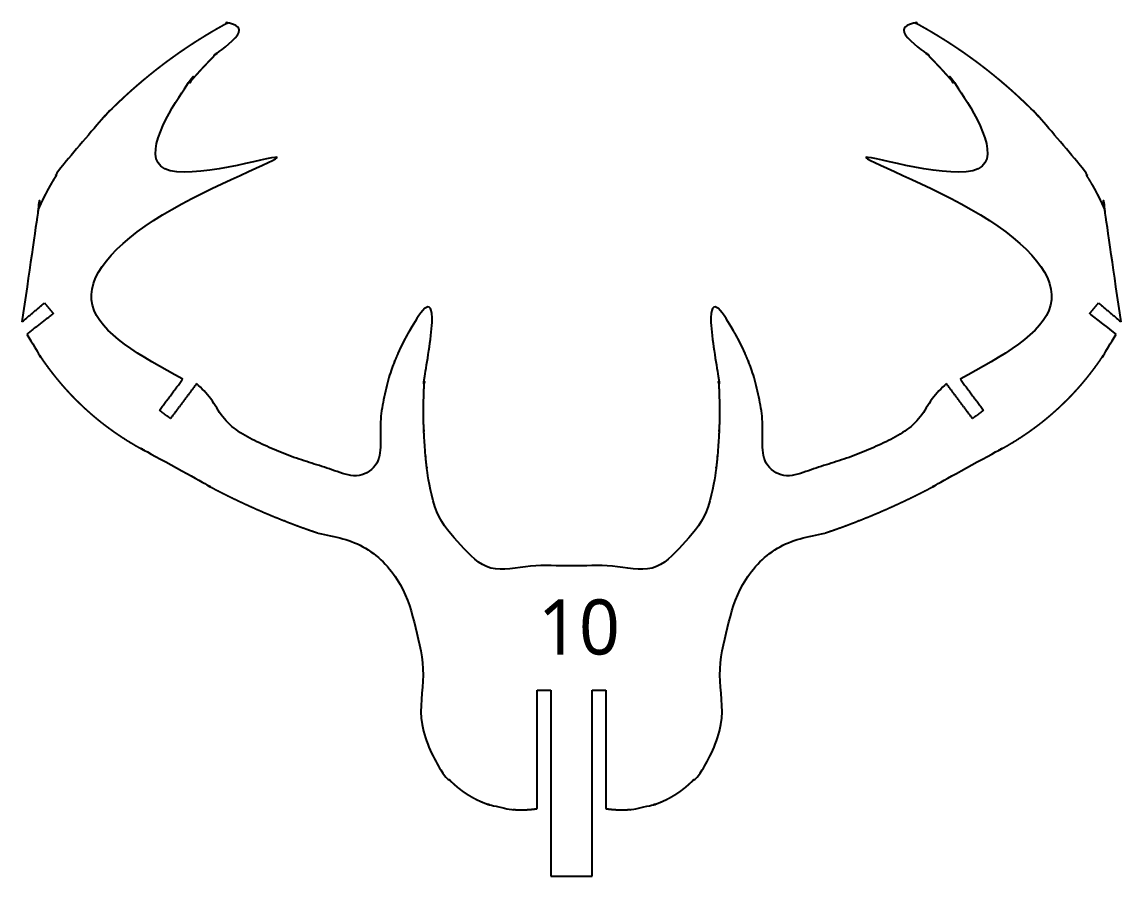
# Model space of a CAD drawing. Header units: millimetres. Extents: x 232 to 4286, y 183 to 663.
# Drawn here: x 3462.9 to 3862.2, y 290 to 600.2 of the extents above; entities that cross this region are included whole.
import ezdxf

# ---------------------------------------------------------------- set-up
doc = ezdxf.new("R2010")
doc.units = ezdxf.units.MM
doc.header["$MEASUREMENT"] = 0
doc.layers.add('Default', color=7, linetype='Continuous', true_color=0x000000)

msp = doc.modelspace()

# ---------------------------------------------------------------- linework, layer by layer
at = {"layer": 'Default'}
for points, weights, degree, knots in [([(3521.273378851281, 470.4496528044213), (3516.926186916411, 470.9069752933368), (3512.316551515662, 470.2646872788312), (3508.229664596107, 471.801138145301), (3504.142777676549, 473.3375890117689), (3500.578639238185, 477.0527787592121), (3497.554245958447, 480.8251669537088), (3494.529852678705, 484.5975551482055), (3492.045204557588, 488.4271417897519), (3490.161990257922, 492.6876285901483), (3488.278775958257, 496.9481153905447), (3486.99699548004, 501.639502349791), (3487.385168856486, 506.2922921061229), (3487.773342232933, 510.945081862453), (3489.831469464039, 515.5592744158687), (3493.047749226505, 518.8685584854768), (3496.264028988973, 522.1778425550831), (3500.638461282797, 524.1822181408836), (3504.940393027402, 526.1013542664853), (3509.242324772003, 528.0204903920869), (3513.471755967385, 529.8543870574915), (3517.724681144464, 531.9056040929747), (3521.977606321543, 533.9568211284579), (3526.254025480321, 536.2253585340179), (3530.154376358591, 538.4044642815945), (3534.05472723686, 540.583570029173), (3537.579009834622, 542.673244118768), (3542.591891623993, 544.9162391712264), (3547.604773413368, 547.1592342236847), (3554.106254394352, 549.5555502390082), (3555.304583931818, 550.8728759424114), (3556.502913469285, 552.1902016458146), (3552.398091563231, 552.4285370372975), (3547.941254422081, 552.3390591220134), (3543.484417280932, 552.2495812067275), (3538.675564904686, 551.8322899846746), (3533.963954652105, 551.0983895475067), (3529.252344399523, 550.3644891103388), (3524.637976270607, 549.3139794580541), (3520.213422263463, 548.3001722008678), (3518.001145259892, 547.7932685722728), (3515.836321786763, 547.295540542452), (3513.47363753938, 546.3396345082976), (3511.110953292002, 545.3837284741414), (3508.55040827037, 543.9696444356498), (3506.759774834918, 544.5090783787684), (3504.969141399464, 545.0485123218889), (3503.94841955019, 547.5414642466178), (3504.263032868384, 549.7583479588859), (3504.577646186575, 551.975231671154), (3506.227594672237, 553.9160471709595), (3507.696898929058, 555.8719453366914), (3510.635507442701, 559.7837416681589), (3512.851539040996, 563.7558686633395), (3515.451562602229, 567.570468694955), (3518.051586163463, 571.3850687265706), (3521.035601687639, 575.0421417946247), (3524.12961053236, 578.6012236288036), (3527.197085345609, 582.1358929415424), (3530.380511173124, 585.5665035112612), (3533.676360195457, 588.8892535924945), (3536.925098848567, 592.1571111217029), (3540.218573989525, 595.231735579818), (3544.026192946465, 598.3687838478702), (3547.833811903409, 601.5058321159224), (3552.155574676333, 604.7053041939118), (3555.112378861866, 606.9754100814837), (3556.590780954632, 608.1104630252696), (3557.727943400547, 609.0131744214498), (3556.809292314691, 608.7985596649098), (3555.890641228834, 608.5839449083699), (3552.916176611205, 607.2520039991116), (3550.338731327178, 606.0785113096383), (3545.183840759124, 603.7315259306954), (3541.617027525488, 602.0183334309052), (3537.725744159017, 599.9182031356042), (3533.610067237433, 597.6877792619171), (3529.580086016229, 595.3060071200089), (3525.641363579991, 592.7761745663677), (3523.672664007496, 591.511353917857), (3521.728808496708, 590.20867397527), (3519.810525007446, 588.8686225827944), (3517.892014650811, 587.5291279710025), (3515.998697312416, 586.154254427835), (3514.13122532458, 584.7444756586021), (3510.395534233625, 581.9246581088006), (3506.769308328191, 578.9653939056735), (3503.25774988458, 575.8709284852278), (3499.748028793859, 572.7744034142311), (3496.354088014819, 569.551396179009), (3493.08048285867, 566.2062326655807), (3489.805330110474, 562.8627282060054), (3486.647780050134, 559.4038053669258), (3483.656467371544, 555.8034633449872), (3480.66515469295, 552.2031213230487), (3477.840079396103, 548.461360118253), (3475.343949949012, 544.5070764511868), (3474.097488128391, 542.5267756776847), (3472.927128187438, 540.5005684246195), (3471.834558550112, 538.4313778071603), (3470.736042586087, 536.3652528413667), (3469.718533570506, 534.2580544404872), (3468.783564407971, 532.1129571553731), (3466.922910086945, 527.8252771219752), (3465.441621393395, 523.3874221165472), (3464.118605745498, 518.8857593936002), (3462.795590097601, 514.3840966706532), (3461.630847495362, 509.8186262301854), (3461.375946721848, 505.1725017197362), (3461.121045948337, 500.5263772092852), (3461.775987003552, 495.7995986288564), (3462.872614829748, 491.2692395382304)], [1, 1, 1, 1, 1, 1, 1, 1, 1, 1, 1, 1, 1, 1, 1, 1, 1, 1, 1, 1, 1, 1, 1, 1, 1, 1, 1, 1, 1, 1, 1, 1, 1, 1, 1, 1, 1, 1, 1, 1, 1, 1, 1, 1, 1, 1, 1, 1, 1, 1, 1, 1, 1, 1, 1, 1, 1, 1, 0.9996306055551497, 0.9996306055551492, 1, 1, 1, 1, 1, 1, 1, 1, 1, 1, 1, 1, 1, 1, 1, 1, 0.999539858519294, 0.9995398585192936, 1, 0.9998751690806879, 0.9998751690806873, 1, 0.9998851517913185, 0.9998851517913178, 1, 0.9995217914852992, 0.9995217914852992, 1, 0.9995526035458173, 0.9995526035458169, 1, 1, 1, 1, 1, 1, 1, 0.9995191154686931, 0.9995191154686928, 1, 0.9994978243993293, 0.9994978243993297, 1, 1, 1, 1, 1, 1, 1, 1, 1, 1], 3, [1088.326154643463, 1088.326154643463, 1088.326154643463, 1088.326154643463, 1088.357404643463, 1088.357404643463, 1088.357404643463, 1088.388654643463, 1088.388654643463, 1088.388654643463, 1088.419904643463, 1088.419904643463, 1088.419904643463, 1088.451154643463, 1088.451154643463, 1088.451154643463, 1088.482404643463, 1088.482404643463, 1088.482404643463, 1088.513654643463, 1088.513654643463, 1088.513654643463, 1088.544904643463, 1088.544904643463, 1088.544904643463, 1088.576154643463, 1088.576154643463, 1088.576154643463, 1088.607404643463, 1088.607404643463, 1088.607404643463, 1088.638654643463, 1088.638654643463, 1088.638654643463, 1088.669904643463, 1088.669904643463, 1088.669904643463, 1088.701154643463, 1088.701154643463, 1088.701154643463, 1088.732404643463, 1088.732404643463, 1088.732404643463, 1088.748029643463, 1088.748029643463, 1088.748029643463, 1088.763654643463, 1088.763654643463, 1088.763654643463, 1088.779279643463, 1088.779279643463, 1088.779279643463, 1088.794904643463, 1088.794904643463, 1088.794904643463, 1088.826154643463, 1088.826154643463, 1088.826154643463, 1088.857404643463, 1088.857404643463, 1088.857404643463, 1102.895095953256, 1102.895095953256, 1102.895095953256, 1102.926345953256, 1102.926345953256, 1102.926345953256, 1102.957595953256, 1102.957595953256, 1102.957595953256, 1102.973220953256, 1102.973220953256, 1102.973220953256, 1102.988845953256, 1102.988845953256, 1102.988845953256, 1103.020095953256, 1103.020095953256, 1103.020095953256, 1117.060449516993, 1117.060449516993, 1117.060449516993, 1124.079978827492, 1124.079978827492, 1124.079978827492, 1131.099144808117, 1131.099144808117, 1131.099144808117, 1145.137183834969, 1145.137183834969, 1145.137183834969, 1159.175391429754, 1159.175391429754, 1159.175391429754, 1159.206641429754, 1159.206641429754, 1159.206641429754, 1159.237891429754, 1159.237891429754, 1159.237891429754, 1166.255984162242, 1166.255984162242, 1166.255984162242, 1173.274227386497, 1173.274227386497, 1173.274227386497, 1173.305477386497, 1173.305477386497, 1173.305477386497, 1173.336727386497, 1173.336727386497, 1173.336727386497, 1173.367977386497, 1173.367977386497, 1173.367977386497, 1173.367977386497]), ([(3862.173708769671, 491.2692395382304), (3863.270336595866, 495.7995986288564), (3863.925277651084, 500.5263772092852), (3863.67037687757, 505.1725017197362), (3863.415476104059, 509.8186262301854), (3862.250733501816, 514.3840966706532), (3860.927717853921, 518.8857593936002), (3859.604702206027, 523.3874221165472), (3858.123413512476, 527.8252771219752), (3856.26275919145, 532.1129571553731), (3855.327790028916, 534.2580544404852), (3854.31028101333, 536.3652528413677), (3853.211765049306, 538.4313778071603), (3852.119195411987, 540.5005684246155), (3850.948835471029, 542.5267756776906), (3849.702373650409, 544.5070764511868), (3847.206244203317, 548.461360118253), (3844.38116890647, 552.2031213230487), (3841.389856227877, 555.8034633449872), (3838.398543549283, 559.4038053669258), (3835.240993488947, 562.8627282060054), (3831.96584074075, 566.2062326655807), (3828.6922355846, 569.5513961790108), (3825.298294805563, 572.7744034142313), (3821.788573714839, 575.8709284852278), (3818.277015271231, 578.9653939056728), (3814.650789365795, 581.924658108803), (3810.91509827484, 584.7444756586021), (3809.047626287002, 586.1542544278383), (3807.15430894861, 587.5291279710011), (3805.235798591973, 588.8686225827944), (3803.317515102715, 590.2086739752713), (3801.373659591926, 591.5113539178649), (3799.404960019427, 592.7761745663677), (3795.46623758319, 595.3060071200096), (3791.436256361987, 597.6877792619132), (3787.320579440402, 599.9182031356042), (3783.429296073933, 602.0183334309052), (3779.862482840294, 603.7315259306954), (3774.707592272243, 606.0785113096383), (3772.130146988216, 607.2520039991116), (3769.155682370585, 608.5839449083699), (3768.237031284727, 608.7985596649098), (3767.318380198871, 609.0131744214498), (3768.455542644788, 608.1104630252696), (3769.933944737553, 606.9754100814837), (3772.890748923084, 604.7053041939118), (3777.212511696012, 601.5058321159224), (3781.020130652954, 598.3687838478702), (3784.827749609896, 595.231735579818), (3788.121224750852, 592.1571111217029), (3791.369963403962, 588.8892535924945), (3794.665812426295, 585.5665035112623), (3797.849238253812, 582.1358929415424), (3800.916713067058, 578.6012236288036), (3804.010721911778, 575.0421417946247), (3806.994737435954, 571.3850687265706), (3809.59476099719, 567.570468694955), (3812.194784558425, 563.7558686633395), (3814.410816156716, 559.7837416681589), (3817.349424670363, 555.8719453366914), (3818.818728927185, 553.9160471709595), (3820.468677412844, 551.975231671154), (3820.783290731037, 549.7583479588859), (3821.097904049231, 547.5414642466178), (3820.077182199955, 545.0485123218889), (3818.286548764503, 544.5090783787684), (3816.495915329051, 543.9696444356498), (3813.935370307419, 545.3837284741414), (3811.572686060037, 546.3396345082976), (3809.210001812658, 547.295540542452), (3807.045178339529, 547.7932685722728), (3804.832901335958, 548.3001722008678), (3800.408347328812, 549.3139794580541), (3795.793979199894, 550.3644891103388), (3791.082368947315, 551.0983895475067), (3786.370758694735, 551.8322899846746), (3781.561906318489, 552.2495812067275), (3777.105069177338, 552.3390591220134), (3772.64823203619, 552.4285370372975), (3768.543410130136, 552.1902016458146), (3769.741739667603, 550.8728759424114), (3770.940069205066, 549.5555502390082), (3777.441550186051, 547.1592342236847), (3782.454431975424, 544.9162391712264), (3787.467313764799, 542.673244118768), (3790.991596362561, 540.583570029173), (3794.891947240831, 538.4044642815945), (3798.7922981191, 536.2253585340179), (3803.068717277878, 533.9568211284579), (3807.321642454957, 531.9056040929747), (3811.574567632037, 529.8543870574915), (3815.803998827418, 528.0204903920869), (3820.105930572019, 526.1013542664853), (3824.407862316621, 524.1822181408836), (3828.782294610446, 522.1778425550831), (3831.998574372912, 518.8685584854768), (3835.214854135378, 515.5592744158687), (3837.272981366488, 510.945081862453), (3837.661154742935, 506.2922921061229), (3838.049328119381, 501.639502349791), (3836.767547641164, 496.9481153905447), (3834.884333341499, 492.6876285901483), (3833.00111904183, 488.4271417897519), (3830.516470920715, 484.5975551482055), (3827.492077640974, 480.8251669537088), (3824.467684361234, 477.0527787592121), (3820.903545922869, 473.3375890117689), (3816.816659003314, 471.801138145301), (3812.729772083758, 470.2646872788312), (3808.12013668301, 470.9069752933368), (3803.77294474814, 470.4496528044213)], [1, 1, 1, 1, 1, 1, 1, 1, 1, 1, 0.9994978243993173, 0.9994978243993174, 1, 0.9995191154686627, 0.9995191154686623, 1, 1, 1, 1, 1, 1, 1, 0.9995526035458151, 0.9995526035458138, 1, 0.9995217914852998, 0.9995217914853002, 1, 0.9998851517913163, 0.9998851517913163, 1, 0.9998751690806708, 0.9998751690806703, 1, 0.999539858519293, 0.9995398585192927, 1, 1, 1, 1, 1, 1, 1, 1, 1, 1, 1, 1, 1, 1, 1, 1, 0.9996306055551498, 0.9996306055551497, 1, 1, 1, 1, 1, 1, 1, 1, 1, 1, 1, 1, 1, 1, 1, 1, 1, 1, 1, 1, 1, 1, 1, 1, 1, 1, 1, 1, 1, 1, 1, 1, 1, 1, 1, 1, 1, 1, 1, 1, 1, 1, 1, 1, 1, 1, 1, 1, 1, 1, 1, 1, 1, 1, 1, 1, 1, 1], 3, [859.8191371392969, 859.8191371392969, 859.8191371392969, 859.8191371392969, 859.8503871392969, 859.8503871392969, 859.8503871392969, 859.8816371392969, 859.8816371392969, 859.8816371392969, 859.9128871392969, 859.9128871392969, 859.9128871392969, 866.9311303635527, 866.9311303635527, 866.9311303635527, 873.9492230960402, 873.9492230960402, 873.9492230960402, 873.9804730960402, 873.9804730960402, 873.9804730960402, 874.0117230960402, 874.0117230960402, 874.0117230960402, 888.0499306908249, 888.0499306908249, 888.0499306908249, 902.0879697176783, 902.0879697176783, 902.0879697176783, 909.1071356983025, 909.1071356983025, 909.1071356983025, 916.1266650088024, 916.1266650088024, 916.1266650088024, 930.1670185725383, 930.1670185725383, 930.1670185725383, 930.1982685725383, 930.1982685725383, 930.1982685725383, 930.2138935725383, 930.2138935725383, 930.2138935725383, 930.2295185725383, 930.2295185725383, 930.2295185725383, 930.2607685725383, 930.2607685725383, 930.2607685725383, 930.2920185725383, 930.2920185725383, 930.2920185725383, 944.32970988233, 944.32970988233, 944.32970988233, 944.36095988233, 944.36095988233, 944.36095988233, 944.39220988233, 944.39220988233, 944.39220988233, 944.40783488233, 944.40783488233, 944.40783488233, 944.42345988233, 944.42345988233, 944.42345988233, 944.43908488233, 944.43908488233, 944.43908488233, 944.45470988233, 944.45470988233, 944.45470988233, 944.48595988233, 944.48595988233, 944.48595988233, 944.51720988233, 944.51720988233, 944.51720988233, 944.54845988233, 944.54845988233, 944.54845988233, 944.57970988233, 944.57970988233, 944.57970988233, 944.61095988233, 944.61095988233, 944.61095988233, 944.64220988233, 944.64220988233, 944.64220988233, 944.67345988233, 944.67345988233, 944.67345988233, 944.70470988233, 944.70470988233, 944.70470988233, 944.73595988233, 944.73595988233, 944.73595988233, 944.76720988233, 944.76720988233, 944.76720988233, 944.79845988233, 944.79845988233, 944.79845988233, 944.82970988233, 944.82970988233, 944.82970988233, 944.86095988233, 944.86095988233, 944.86095988233, 944.86095988233]), ([(3608.861236811859, 464.975432288394), (3608.908307332119, 466.4667988256572), (3608.977085330256, 467.957322012108), (3609.067556227474, 469.4466859028701), (3609.252126360156, 472.4300173822206), (3609.544643495336, 475.4233797659411), (3609.87851890158, 478.3603272009325), (3610.212394307826, 481.2972746359222), (3610.587627985133, 484.1778071221827), (3611.135300249865, 487.2220770068282), (3611.682972514598, 490.2663468914737), (3612.403083366757, 493.4743541745059), (3612.837993991867, 496.0090452297548), (3613.272904616979, 498.5437362850037), (3613.422615015044, 500.4051111124657), (3612.235403911567, 499.5941678643006), (3611.048192808092, 498.7832246161336), (3608.524060203072, 495.2999632923377), (3606.654933750982, 492.6046155088309), (3605.720370524936, 491.2569416170784), (3604.949558837121, 490.1062461103987), (3604.190772764425, 488.8679609598324), (3603.414578983773, 487.5936558524148), (3602.67782135054, 486.2961511388295), (3601.981192642259, 484.9766668703681)], [1, 0.9999293436335912, 0.9999293436335916, 1, 1, 1, 1, 1, 1, 1, 1, 1, 1, 1, 1, 1, 1, 1, 1, 1, 1, 1, 0.9996865647088093, 0.9996865647088091, 1], 3, [1034.793320869865, 1034.793320869865, 1034.793320869865, 1034.793320869865, 1039.269490242073, 1039.269490242073, 1039.269490242073, 1039.300740242073, 1039.300740242073, 1039.300740242073, 1039.331990242073, 1039.331990242073, 1039.331990242073, 1039.363240242073, 1039.363240242073, 1039.363240242073, 1039.394490242073, 1039.394490242073, 1039.394490242073, 1039.425740242073, 1039.425740242073, 1039.425740242073, 1039.441365242073, 1039.441365242073, 1039.441365242073, 1043.916931355715, 1043.916931355715, 1043.916931355715, 1043.916931355715]), ([(3723.065130957166, 484.976666870359), (3722.368502248882, 486.2961511388249), (3721.631744615645, 487.5936558524189), (3720.855550834989, 488.8679609598415), (3720.096764762295, 490.1062461104023), (3719.325953074484, 491.2569416170784), (3718.391389848442, 492.6046155088273), (3716.522263396349, 495.2999632923323), (3713.998130791329, 498.7832246161318), (3712.810919687854, 499.5941678643006), (3711.623708584375, 500.4051111124693), (3711.77341898244, 498.5437362850074), (3712.208329607551, 496.0090452297639), (3712.643240232665, 493.4743541745095), (3713.363351084821, 490.2663468914701), (3713.911023349556, 487.2220770068173), (3714.458695614288, 484.1778071221755), (3714.833929291595, 481.2972746359185), (3715.167804697841, 478.3603272009289), (3715.501680104084, 475.4233797659411), (3715.794197239264, 472.4300173822169), (3715.978767371947, 469.4466859028647), (3716.069238269161, 467.9573220121067), (3716.138016267304, 466.4667988256683), (3716.185086787558, 464.9754322884049)], [1, 0.9996865647088007, 0.9996865647088012, 1, 1, 1, 1, 1, 1, 1, 1, 1, 1, 1, 1, 1, 1, 1, 1, 1, 1, 1, 0.9999293436335871, 0.9999293436335872, 1], 3, [989.2694022673271, 989.2694022673271, 989.2694022673271, 989.2694022673271, 993.7449683809895, 993.7449683809895, 993.7449683809895, 993.7605934019567, 993.7605934019567, 993.7605934019567, 993.7918434438914, 993.7918434438914, 993.7918434438914, 993.823093485826, 993.823093485826, 993.823093485826, 993.8543435277608, 993.8543435277608, 993.8543435277608, 993.8855935696954, 993.8855935696954, 993.8855935696954, 993.91684361163, 993.91684361163, 993.91684361163, 998.3930129838228, 998.3930129838228, 998.3930129838228, 998.3930129838228]), ([(3464.661987984811, 486.8318372114366), (3466.070806728676, 484.2846128001304), (3467.539052276083, 481.7662936975806), (3469.131656647296, 479.3298265383376), (3470.731159328021, 476.8959682271415), (3472.435548032705, 474.5343725276235), (3474.241562918118, 472.2495562684265), (3476.038200543121, 469.9571899226833), (3477.928138127469, 467.7411154325096), (3479.908139498672, 465.6051274202067), (3481.894385466661, 463.4753109771874), (3483.969270327678, 461.4317493951145), (3486.129051844433, 459.4781284169815), (3488.284295717173, 457.5190745956385), (3490.519644228104, 455.651941750726), (3492.83117997706, 453.8800019923813), (3495.146560983143, 452.1137109589149), (3497.533454244798, 450.4453243803031), (3499.98772268356, 448.8777339845904), (3502.43704231524, 447.301276197477), (3504.954531641052, 445.8361368501431), (3507.535134873175, 444.4852583318983), (3510.117046486339, 443.1412491468885), (3512.76780632736, 441.9311064507922), (3515.316636739099, 440.5309401200387), (3517.865467150834, 439.1307737892869), (3520.312368133284, 437.540583823876), (3522.814840489558, 436.0494539880104), (3525.317312845831, 434.5583241521429), (3527.875356575927, 433.1662544458189), (3530.448739646985, 431.8031869265499), (3533.020230652484, 430.4366993318383), (3535.612314221946, 429.1096887415341), (3538.224384357527, 427.8224653946848), (3540.839544479093, 426.5414618078725), (3543.475102747846, 425.3029686658496), (3546.1303681957, 424.1073106661273), (3548.78266540434, 422.9049868727083), (3551.455549518967, 421.7491523270458), (3554.148205754143, 420.6401593665808)], [1, 1, 1, 1, 0.9993624609203656, 0.9993624609203657, 1, 0.9994292276272845, 0.9994292276272851, 1, 0.9993988040199108, 0.99939880401991, 1, 0.9994158405044663, 0.9994158405044664, 1, 0.9994222505975594, 0.9994222505975592, 1, 0.9993305780520483, 0.9993305780520482, 1, 1, 1, 1, 1, 1, 1, 1, 1, 1, 0.9999220706909876, 0.9999220706909866, 1, 0.999912609521838, 0.999912609521838, 1, 0.9998983887308318, 0.9998983887308316, 1], 3, [1201.183267638535, 1201.183267638535, 1201.183267638535, 1201.183267638535, 1201.214517638535, 1201.214517638535, 1201.214517638535, 1209.948932467127, 1209.948932467127, 1209.948932467127, 1218.684038204799, 1218.684038204799, 1218.684038204799, 1227.418208213146, 1227.418208213146, 1227.418208213146, 1236.153316092733, 1236.153316092733, 1236.153316092733, 1244.887321891178, 1244.887321891178, 1244.887321891178, 1253.62278698895, 1253.62278698895, 1253.62278698895, 1253.65403698895, 1253.65403698895, 1253.65403698895, 1253.68528698895, 1253.68528698895, 1253.68528698895, 1253.71653698895, 1253.71653698895, 1253.71653698895, 1262.45225341684, 1262.45225341684, 1262.45225341684, 1271.188020361035, 1271.188020361035, 1271.188020361035, 1279.923843822727, 1279.923843822727, 1279.923843822727, 1279.923843822727]), ([(3601.981192642259, 484.9766668703681), (3601.281559164463, 483.6595326077095), (3600.617814299117, 482.3239531743321), (3599.990443909697, 480.9709062189007), (3599.363895760995, 479.6174860886207), (3598.774758606407, 478.2473670993489), (3598.223477001176, 476.8615831250475), (3597.119380218526, 474.0875480240023), (3596.16513028149, 471.2537328438351), (3595.423483449531, 468.3651752869985), (3594.681836617572, 465.476617730162), (3594.152792890689, 462.5333177966543), (3593.702480292091, 459.588008273636), (3593.252167693494, 456.6426987506177), (3592.880586223182, 453.695379638087), (3592.959345333251, 450.6742804099552), (3593.03810444332, 447.6531811818234), (3593.567204133768, 444.5583018380888), (3592.618261673269, 441.7665717727407), (3591.669319212771, 438.9748417073927), (3589.242334601326, 436.4862609204295), (3586.502374182237, 435.6975913125037), (3583.76241376315, 434.9089217045778), (3580.709477536418, 435.8201632756875), (3577.798894540763, 436.7564315745415), (3574.888311545106, 437.6926998733955), (3572.120081780522, 438.6539948999919), (3569.299249089134, 439.5658721747289), (3566.478416397742, 440.4777494494641), (3563.604980779546, 441.340208972338), (3560.795333389662, 442.356140443287), (3557.98568599978, 443.3720719142341), (3555.239826838211, 444.5414753332582), (3552.514256518432, 445.7506435093831), (3549.788686198655, 446.9598116855062), (3547.08340472067, 448.2087446187318), (3544.478420855881, 449.6929631918059), (3541.873436991093, 451.1771817648781), (3539.368750739504, 452.8966859777987), (3537.3331257394, 455.0269742848826), (3535.297500739296, 457.1572625919665), (3533.730936990682, 459.6983349932173), (3532.126621852061, 462.2646806623864), (3530.522306713441, 464.8310263315573), (3528.880240184815, 467.4226452686465), (3526.335021497573, 468.8712537768127)], [1, 0.9997559988748292, 0.9997559988748294, 1, 0.999748471000699, 0.999748471000699, 1, 1, 1, 1, 1, 1, 1, 1, 1, 1, 1, 1, 1, 1, 1, 1, 1, 1, 1, 1, 1, 1, 1, 1, 1, 1, 1, 1, 1, 1, 1, 1, 1, 1, 1, 1, 1, 1, 1, 1], 3, [1043.916931355715, 1043.916931355715, 1043.916931355715, 1043.916931355715, 1048.390641470696, 1048.390641470696, 1048.390641470696, 1052.864313585646, 1052.864313585646, 1052.864313585646, 1052.895563585646, 1052.895563585646, 1052.895563585646, 1052.926813585646, 1052.926813585646, 1052.926813585646, 1052.958063585646, 1052.958063585646, 1052.958063585646, 1052.989313585646, 1052.989313585646, 1052.989313585646, 1053.020563585646, 1053.020563585646, 1053.020563585646, 1053.051813585646, 1053.051813585646, 1053.051813585646, 1053.083063585646, 1053.083063585646, 1053.083063585646, 1053.114313585646, 1053.114313585646, 1053.114313585646, 1053.145563585646, 1053.145563585646, 1053.145563585646, 1053.176813585646, 1053.176813585646, 1053.176813585646, 1053.208063585646, 1053.208063585646, 1053.208063585646, 1053.239313585646, 1053.239313585646, 1053.239313585646, 1053.270563585646, 1053.270563585646, 1053.270563585646, 1053.270563585646]), ([(3798.710867998703, 468.8712537768127), (3796.165942390657, 467.4224226951804), (3794.523947995052, 464.8309161300597), (3792.919701747358, 462.2646806623864), (3791.315386608738, 459.6983349932173), (3789.748822860121, 457.1572625919665), (3787.713197860019, 455.0269742848826), (3785.677572859917, 452.8966859777987), (3783.172886608325, 451.1771817648781), (3780.567902743536, 449.6929631918059), (3777.962918878748, 448.2087446187318), (3775.257637400762, 446.9598116855062), (3772.532067080985, 445.7506435093831), (3769.806496761208, 444.5414753332582), (3767.060637599639, 443.3720719142341), (3764.250990209757, 442.356140443287), (3761.441342819875, 441.340208972338), (3758.567907201676, 440.4777494494641), (3755.747074510287, 439.5658721747289), (3752.926241818896, 438.6539948999919), (3750.158012054315, 437.6926998733955), (3747.247429058658, 436.7564315745415), (3744.336846063001, 435.8201632756875), (3741.283909836271, 434.9089217045778), (3738.543949417182, 435.6975913125037), (3735.803988998094, 436.4862609204295), (3733.377004386648, 438.9748417073927), (3732.428061926148, 441.7665717727407), (3731.47911946565, 444.5583018380888), (3732.008219156101, 447.6531811818234), (3732.086978266168, 450.6742804099552), (3732.165737376239, 453.695379638087), (3731.794155905925, 456.6426987506177), (3731.343843307328, 459.588008273636), (3730.89353070873, 462.5333177966543), (3730.364486981849, 465.476617730162), (3729.622840149888, 468.3651752869967), (3728.881193317931, 471.2537328438332), (3727.926943380895, 474.0875480239968), (3726.822846598247, 476.861583125042), (3726.271564993016, 478.2473670993482), (3725.682427838426, 479.6174860886235), (3725.055879689718, 480.9709062189079), (3724.428509300303, 482.3239531743346), (3723.764764434956, 483.6595326077036), (3723.065130957166, 484.976666870359)], [1, 1, 1, 1, 1, 1, 1, 1, 1, 1, 1, 1, 1, 1, 1, 1, 1, 1, 1, 1, 1, 1, 1, 1, 1, 1, 1, 1, 1, 1, 1, 1, 1, 1, 1, 1, 1, 1, 1, 1, 0.9997484710006845, 0.9997484710006846, 1, 0.9997559988748439, 0.999755998874843, 1], 3, [979.9157708341588, 979.9157708341588, 979.9157708341588, 979.9157708341588, 979.9470195341848, 979.9470195341848, 979.9470195341848, 979.9782695761195, 979.9782695761195, 979.9782695761195, 980.0095196180541, 980.0095196180541, 980.0095196180541, 980.0407696599888, 980.0407696599888, 980.0407696599888, 980.0720197019234, 980.0720197019234, 980.0720197019234, 980.103269743858, 980.103269743858, 980.103269743858, 980.1345197857927, 980.1345197857927, 980.1345197857927, 980.1657698277273, 980.1657698277273, 980.1657698277273, 980.197019869662, 980.197019869662, 980.197019869662, 980.2282699115966, 980.2282699115966, 980.2282699115966, 980.2595199535313, 980.2595199535313, 980.2595199535313, 980.2907699954659, 980.2907699954659, 980.2907699954659, 980.3220200374005, 980.3220200374005, 980.3220200374005, 984.7956921523661, 984.7956921523661, 984.7956921523661, 989.2694022673271, 989.2694022673271, 989.2694022673271, 989.2694022673271]), ([(3770.898117845281, 420.6401593665808), (3773.590774080451, 421.7491523270434), (3776.263658195071, 422.9049868727049), (3778.915955403709, 424.1073106661218), (3781.571220851566, 425.3029686658441), (3784.206779120324, 426.5414618078736), (3786.821939241894, 427.8224653946848), (3789.434009377476, 429.109688741535), (3792.02609294694, 430.4366993318454), (3794.597583952444, 431.8031869265554), (3797.170967023496, 433.1662544458207), (3799.729010753585, 434.5583241521411), (3802.231483109856, 436.0494539880049), (3804.733955466132, 437.5405838238742), (3807.180856448589, 439.1307737892869), (3809.72968686033, 440.5309401200423), (3812.278517272061, 441.9311064507941), (3814.929277113079, 443.1412491468867), (3817.511188726236, 444.4852583318946), (3820.091791958368, 445.836136850132), (3822.609281284183, 447.3012761974794), (3825.058600915869, 448.8777339845959), (3827.512869354627, 450.4453243803035), (3829.899762616276, 452.11371095891), (3832.215143622354, 453.880001992374), (3834.52667937131, 455.6519417507204), (3836.76202788225, 457.5190745956457), (3838.917271754994, 459.478128416987), (3841.07705327174, 461.4317493951087), (3843.151938132762, 463.475310977186), (3845.138184100741, 465.6051274201994), (3847.118185471953, 467.7411154325071), (3849.008123056301, 469.9571899226846), (3850.804760681309, 472.2495562684338), (3852.610775566718, 474.5343725276244), (3854.315164271394, 476.8959682271444), (3855.914666952121, 479.3298265383322), (3857.507233006285, 481.7662350777258), (3858.97544622056, 484.2844916218613), (3860.383901511468, 486.8318372114366)], [1, 0.9998983887308363, 0.9998983887308355, 1, 0.9999126095218361, 0.9999126095218368, 1, 0.9999220706909937, 0.9999220706909937, 1, 1, 1, 1, 1, 1, 1, 1, 1, 1, 0.9993305780520132, 0.9993305780520123, 1, 0.9994222505975374, 0.9994222505975373, 1, 0.9994158405044862, 0.9994158405044857, 1, 0.9993988040198658, 0.9993988040198659, 1, 0.9994292276272667, 0.9994292276272657, 1, 0.9993624609203838, 0.9993624609203835, 1, 1, 1, 1], 3, [1614.080086572251, 1614.080086572251, 1614.080086572251, 1614.080086572251, 1622.815910033928, 1622.815910033928, 1622.815910033928, 1631.551676978134, 1631.551676978134, 1631.551676978134, 1640.287393406035, 1640.287393406035, 1640.287393406035, 1640.31864342953, 1640.31864342953, 1640.31864342953, 1640.349893453026, 1640.349893453026, 1640.349893453026, 1640.381143476521, 1640.381143476521, 1640.381143476521, 1649.116608574312, 1649.116608574312, 1649.116608574312, 1657.85061437274, 1657.85061437274, 1657.85061437274, 1666.585722252344, 1666.585722252344, 1666.585722252344, 1675.319892260672, 1675.319892260672, 1675.319892260672, 1684.054997998363, 1684.054997998363, 1684.054997998363, 1692.789412826938, 1692.789412826938, 1692.789412826938, 1692.820662098577, 1692.820662098577, 1692.820662098577, 1692.820662098577]), ([(3716.281839083207, 460.5011967109052), (3716.318283016018, 457.5172195929321), (3716.275169228664, 454.5333313909118), (3716.152528363757, 451.5516528671481), (3716.025172564136, 448.5721342473583), (3715.804100906156, 445.5989142169067), (3715.540497568647, 442.6223437465354), (3715.416248232546, 441.1352838707724), (3715.259512919349, 439.6512963326694), (3715.07036657491, 438.1710907280242), (3714.874471838559, 436.6972457898403), (3714.625116954496, 435.2386787586414), (3714.456245032219, 433.7378051250337), (3714.11850118767, 430.7360578578294), (3714.102689190266, 427.5650841809832), (3712.94505635566, 424.9156017111503), (3711.787423521053, 422.2661192413155), (3709.487969849242, 420.1381279784922), (3707.599625949577, 417.7606390291233), (3705.71128204991, 415.3831500797544), (3704.234047922386, 412.7561634438401), (3702.792366775982, 410.2124503086773), (3701.350685629583, 407.6687371735146), (3699.9445574643, 405.2082975391034), (3697.404781414822, 403.9511033866505), (3696.134893390088, 403.3225063104267), (3694.581593394309, 402.9947206046884), (3693.199177855582, 402.4560035529642), (3691.816762316848, 401.9172865012363), (3690.605231235171, 401.167638103517), (3689.27214531109, 400.8777473975345), (3686.605973462938, 400.2979659855712), (3683.453582245176, 401.5572153405386), (3680.41238625882, 402.137520827658), (3677.371190272468, 402.7178263147774), (3674.441189517525, 402.6191879340507), (3671.475184272029, 402.5863084738078), (3668.509179026532, 402.553429013565), (3665.507169290482, 402.5863084738078), (3662.523161799709, 402.5863084738078), (3659.539154308937, 402.5863084738078), (3656.537144572889, 402.553429013565), (3653.571139327392, 402.5863084738078), (3650.605134081896, 402.6191879340507), (3647.675133326953, 402.7178263147774), (3644.633937340597, 402.137520827658), (3641.592741354243, 401.5572153405386), (3638.440350136478, 400.2979659855694), (3635.774178288324, 400.8777473975345), (3634.44109236425, 401.167638103517), (3633.229561282576, 401.9172865012345), (3631.847145743846, 402.4560035529606), (3630.464730205116, 402.9947206046866), (3628.911430209331, 403.3225063104267), (3627.641542184594, 403.9511033866523), (3625.101766135118, 405.208297539107), (3623.695637969839, 407.6687371735164), (3622.253956823435, 410.2124503086773), (3620.812275677032, 412.7561634438401), (3619.335041549512, 415.3831500797544), (3617.446697649844, 417.7606390291233), (3615.558353750177, 420.1381279784922), (3613.258900078366, 422.2661192413155), (3612.101267243761, 424.9156017111503), (3610.943634409155, 427.565084180985), (3610.927822411752, 430.736057857833), (3610.5900785672, 433.7378051250392), (3610.421206644925, 435.2386787586414), (3610.171851760861, 436.6972457898349), (3609.975957024511, 438.1710907280133), (3609.786810680075, 439.6512963326621), (3609.630075366872, 441.135283870772), (3609.505826030772, 442.6223437465408), (3609.242222693265, 445.5989142169104), (3609.021151035284, 448.5721342473601), (3608.893795235665, 451.5516528671499), (3608.771154370751, 454.5333313909161), (3608.728040583401, 457.5172195929364), (3608.764484516212, 460.5011967109106)], [1, 0.9997630873810108, 0.9997630873810107, 1, 1, 1, 1, 0.9998406105692841, 0.9998406105692849, 1, 1, 1, 1, 1, 1, 1, 1, 1, 1, 1, 1, 1, 1, 1, 1, 1, 1, 1, 1, 1, 1, 1, 1, 1, 1, 1, 1, 1, 1, 1, 1, 1, 1, 1, 1, 1, 1, 1, 1, 1, 1, 1, 1, 1, 1, 1, 1, 1, 1, 1, 1, 1, 1, 1, 1, 1, 1, 1, 1, 1, 0.9998406105693027, 0.9998406105693022, 1, 1, 1, 1, 0.9997630873810004, 0.9997630873810005, 1], 3, [1002.868385360284, 1002.868385360284, 1002.868385360284, 1002.868385360284, 1011.81992374295, 1011.81992374295, 1011.81992374295, 1011.851173784885, 1011.851173784885, 1011.851173784885, 1016.327541769587, 1016.327541769587, 1016.327541769587, 1016.343166790555, 1016.343166790555, 1016.343166790555, 1016.374416832489, 1016.374416832489, 1016.374416832489, 1016.405666874424, 1016.405666874424, 1016.405666874424, 1016.436916916359, 1016.436916916359, 1016.436916916359, 1016.468166958293, 1016.468166958293, 1016.468166958293, 1016.483791979261, 1016.483791979261, 1016.483791979261, 1016.499417000228, 1016.499417000228, 1016.499417000228, 1016.530667042163, 1016.530667042163, 1016.530667042163, 1016.561917084097, 1016.561917084097, 1016.561917084097, 1016.593167126032, 1016.593167126032, 1016.593167126032, 1016.624417126032, 1016.624417126032, 1016.624417126032, 1016.655667126032, 1016.655667126032, 1016.655667126032, 1016.686917126032, 1016.686917126032, 1016.686917126032, 1016.702542126032, 1016.702542126032, 1016.702542126032, 1016.718167126032, 1016.718167126032, 1016.718167126032, 1016.749417126032, 1016.749417126032, 1016.749417126032, 1016.780667126032, 1016.780667126032, 1016.780667126032, 1016.811917126032, 1016.811917126032, 1016.811917126032, 1016.843167126032, 1016.843167126032, 1016.843167126032, 1016.858792126032, 1016.858792126032, 1016.858792126032, 1021.33516011075, 1021.33516011075, 1021.33516011075, 1021.36641011075, 1021.36641011075, 1021.36641011075, 1030.31794849342, 1030.31794849342, 1030.31794849342, 1030.31794849342]), ([(3554.148205754143, 420.6401593665808), (3556.16982515466, 419.8140104466294), (3558.202979578617, 419.0166710415918), (3560.233993226587, 418.2137061493391), (3562.277171021637, 417.4422182659267)], [1, 0.999974759835283, 1, 0.9999701561663947, 1], 2, [1279.923843822727, 1279.923843822727, 1279.923843822727, 1284.291592226244, 1284.291592226244, 1288.659465511507, 1288.659465511507, 1288.659465511507]), ([(3762.769152577774, 417.442218265923), (3764.812330372832, 418.2137061493387), (3766.843344020814, 419.0166710415954), (3768.876498444768, 419.8140104466324), (3770.898117845281, 420.6401593665808)], [1, 0.9999701561663951, 1, 0.9999747598352877, 1], 2, [1605.344464883457, 1605.344464883457, 1605.344464883457, 1609.712338168741, 1609.712338168741, 1614.080086572251, 1614.080086572251, 1614.080086572251]), ([(3570.513379136668, 414.531422097168), (3573.259654762092, 413.5786634090776), (3575.972994008585, 412.5823241138344), (3578.835964111651, 411.8779428779247), (3581.698934214719, 411.1735616420131), (3584.711535174356, 410.7611384654368), (3587.172424085005, 409.365958475549), (3589.633312995655, 407.9707784856631), (3591.542489857315, 405.5928416824675), (3593.531597572841, 403.3794060299272), (3595.520705288365, 401.1659703773851), (3597.589743857752, 399.1170358755001), (3599.417647929939, 396.9272726402499), (3601.245552002125, 394.7375094050015), (3602.832321577107, 392.4069174363879), (3604.798127151964, 390.0477595319001), (3605.78102993939, 388.868180579658), (3606.858691726788, 387.6814601434447), (3607.131788381848, 386.3745422050391), (3607.404885036907, 385.0676242666316), (3606.873416559632, 383.6405088260338), (3606.414411083122, 382.2039465135143), (3605.496400130101, 379.3308218884752), (3604.868241180147, 376.4199097757603), (3605.587522218013, 373.6356498794933), (3606.30680325588, 370.8513899832263), (3608.373524281567, 368.1937823034071), (3608.663487796435, 365.4904256417333), (3608.808469553867, 364.1387473108946), (3608.509261933596, 362.7756317345932), (3608.456427194822, 361.3569902414504), (3608.403592456045, 359.9383487483076), (3608.597130598766, 358.4641813383271), (3608.650848375844, 356.9990482140213), (3608.758283930001, 354.0687819654134), (3608.306438021595, 351.1746528595152), (3608.191041085258, 348.2752428116958), (3608.075644148921, 345.3758327638764), (3608.296696184651, 342.4711417741358), (3609.074006951636, 339.6947201579017), (3609.851317718621, 336.9182985416676), (3611.184887216859, 334.2701462989419), (3612.740697974154, 331.7942008255825), (3614.296508731451, 329.3182553522213), (3616.074560747806, 327.0145166482264), (3618.115061014432, 324.9493462979584), (3619.138297342862, 323.9152725253448), (3620.220541186817, 322.9431257189241), (3621.358050864303, 322.0362669180843), (3622.495367943958, 321.1280835806034), (3623.682966769992, 320.2867179391933), (3624.916926858485, 319.5149474978292), (3627.38979424246, 317.9624690009769), (3630.031945607995, 316.7197708302663), (3632.804758411505, 315.8050185476216), (3635.571316322286, 314.8993262227025), (3638.451369757644, 314.3489598924583), (3641.355005496112, 314.1240875881224), (3644.260150857572, 313.8951817543672), (3647.172317126325, 314.0026762893567), (3650.052680813427, 314.4451381317334)], [1, 1, 1, 1, 1, 1, 1, 1, 1, 1, 1, 1, 1, 1, 1, 1, 1, 1, 1, 1, 1, 1, 1, 1, 1, 1, 1, 1, 1, 1, 1, 1, 1, 1, 1, 1, 1, 1, 1, 1, 1, 1, 1, 1, 1, 1, 0.9988475542371912, 0.9988475542371915, 1, 0.9988996048615919, 0.9988996048615919, 1, 0.9951273869600874, 0.9951273869600865, 1, 1, 1, 1, 0.995556173037549, 0.9955561730375486, 1], 3, [1297.395282182496, 1297.395282182496, 1297.395282182496, 1297.395282182496, 1297.426532182496, 1297.426532182496, 1297.426532182496, 1297.457782182496, 1297.457782182496, 1297.457782182496, 1297.489032182496, 1297.489032182496, 1297.489032182496, 1297.520282182496, 1297.520282182496, 1297.520282182496, 1297.551532182496, 1297.551532182496, 1297.551532182496, 1297.567157182496, 1297.567157182496, 1297.567157182496, 1297.582782182496, 1297.582782182496, 1297.582782182496, 1297.614032182496, 1297.614032182496, 1297.614032182496, 1297.645282182496, 1297.645282182496, 1297.645282182496, 1297.660907182496, 1297.660907182496, 1297.660907182496, 1297.676532182496, 1297.676532182496, 1297.676532182496, 1297.707782182496, 1297.707782182496, 1297.707782182496, 1297.739032182496, 1297.739032182496, 1297.739032182496, 1297.770282182496, 1297.770282182496, 1297.770282182496, 1297.801532182496, 1297.801532182496, 1297.801532182496, 1302.163290549967, 1302.163290549967, 1302.163290549967, 1306.527188118506, 1306.527188118506, 1306.527188118506, 1315.265221484616, 1315.265221484616, 1315.265221484616, 1315.296471484616, 1315.296471484616, 1315.296471484616, 1324.019460483284, 1324.019460483284, 1324.019460483284, 1324.019460483284]), ([(3674.993208682848, 314.4451381317334), (3677.873718620877, 314.0026843326554), (3680.7860283241, 313.8951898682678), (3683.691318103316, 314.1240875881243), (3686.594953841781, 314.3489598924601), (3689.475007277131, 314.8993262227025), (3692.241565187906, 315.8050185476198), (3695.014377991421, 316.7197708302623), (3697.656529356964, 317.9624690009778), (3700.12939674094, 319.5149474978328), (3701.363356829432, 320.2867179391937), (3702.55095565546, 321.12808358061), (3703.688272735117, 322.0362669180843), (3704.825782412597, 322.9431257189177), (3705.908026256552, 323.9152725253437), (3706.931262584982, 324.9493462979529), (3708.971762851612, 327.0145166482246), (3710.74981486797, 329.318255352225), (3712.305625625271, 331.7942008255898), (3713.861436382562, 334.2701462989456), (3715.195005880798, 336.918298541664), (3715.972316647782, 339.6947201578926), (3716.749627414767, 342.4711417741321), (3716.9706794505, 345.3758327638801), (3716.855282514161, 348.2752428117067), (3716.739885577823, 351.1746528595225), (3716.288039669416, 354.0687819654152), (3716.395475223575, 356.9990482140195), (3716.449193000655, 358.4641813383217), (3716.642731143373, 359.9383487483004), (3716.589896404599, 361.3569902414395), (3716.537061665824, 362.7756317345896), (3716.23785404555, 364.1387473109001), (3716.382835802988, 365.4904256417443), (3716.672799317857, 368.1937823034144), (3718.739520343541, 370.8513899832245), (3719.458801381406, 373.635649879486), (3720.178082419274, 376.4199097757567), (3719.549923469316, 379.330821888477), (3718.631912516295, 382.2039465135215), (3718.172907039785, 383.6405088260374), (3717.64143856251, 385.0676242666353), (3717.914535217569, 386.3745422050391), (3718.187631872632, 387.6814601434428), (3719.265293660024, 388.8681805796526), (3720.24819644745, 390.0477595318947), (3722.214002022312, 392.4069174363879), (3723.8007715973, 394.7375094050051), (3725.628675669486, 396.9272726402572), (3727.456579741669, 399.1170358755019), (3729.525618311054, 401.1659703773833), (3731.514726026573, 403.3794060299199), (3733.503833742103, 405.5928416824657), (3735.413010603766, 407.9707784856667), (3737.873899514423, 409.3659584755545), (3740.334788425069, 410.7611384654368), (3743.347389384697, 411.1735616420131), (3746.210359487759, 411.877942877921), (3749.073329590829, 412.5823241138326), (3751.786668837331, 413.5786634090776), (3754.532944462757, 414.5314220971698)], [1, 0.9955568268069996, 0.9955568268069991, 1, 1, 1, 1, 0.995127386960096, 0.9951273869600954, 1, 0.9988996048615618, 0.998899604861561, 1, 0.9988475542372313, 0.998847554237231, 1, 1, 1, 1, 1, 1, 1, 1, 1, 1, 1, 1, 1, 1, 1, 1, 1, 1, 1, 1, 1, 1, 1, 1, 1, 1, 1, 1, 1, 1, 1, 1, 1, 1, 1, 1, 1, 1, 1, 1, 1, 1, 1, 1, 1, 1], 3, [1569.984037669016, 1569.984037669016, 1569.984037669016, 1569.984037669016, 1578.707458581427, 1578.707458581427, 1578.707458581427, 1578.738708604923, 1578.738708604923, 1578.738708604923, 1587.476741971049, 1587.476741971049, 1587.476741971049, 1591.840639539582, 1591.840639539582, 1591.840639539582, 1596.202397907045, 1596.202397907045, 1596.202397907045, 1596.233647930541, 1596.233647930541, 1596.233647930541, 1596.264897954036, 1596.264897954036, 1596.264897954036, 1596.296147977532, 1596.296147977532, 1596.296147977532, 1596.327398001027, 1596.327398001027, 1596.327398001027, 1596.343023012775, 1596.343023012775, 1596.343023012775, 1596.358648024523, 1596.358648024523, 1596.358648024523, 1596.389898048018, 1596.389898048018, 1596.389898048018, 1596.421148071514, 1596.421148071514, 1596.421148071514, 1596.436773083261, 1596.436773083261, 1596.436773083261, 1596.452398095009, 1596.452398095009, 1596.452398095009, 1596.483648118505, 1596.483648118505, 1596.483648118505, 1596.514898142, 1596.514898142, 1596.514898142, 1596.546148165496, 1596.546148165496, 1596.546148165496, 1596.577398188991, 1596.577398188991, 1596.577398188991, 1596.608648212487, 1596.608648212487, 1596.608648212487, 1596.608648212487])]:
    msp.add_rational_spline(points, weights, degree=degree, knots=knots, dxfattribs=at)
for points, degree in [([(3462.872614829748, 491.2692395382304), (3466.949277444785, 494.7021271923361), (3471.025940059822, 498.1350148464419)], 2), ([(3471.025940059822, 498.1350148464419), (3472.636028616864, 496.223224605081), (3474.246117173905, 494.3114343637201)], 2), ([(3850.799338219229, 494.3114343637201), (3852.409860879412, 496.223224605081), (3854.020383539595, 498.1350148464419)], 2), ([(3854.020383539595, 498.1350148464419), (3858.097046154633, 494.7021271923361), (3862.173708769671, 491.2692395382304)], 2), ([(3474.246117173905, 494.3114343637201), (3469.454052579358, 490.5716357875784), (3464.661987984811, 486.8318372114366)], 2), ([(3860.383901511468, 486.8318372114366), (3860.383467408323, 486.8318372114366), (3850.799338219229, 494.3114343637201), (3850.799338219229, 494.3114343637201)], 3), ([(3512.800553708026, 459.1247700122706), (3517.036966279654, 464.787211408346), (3521.273378851281, 470.4496528044213)], 2), ([(3526.335021497573, 468.8712537768127), (3521.569437194743, 462.5003560515127), (3516.803852891913, 456.1294583262127)], 2), ([(3808.241602501221, 456.1294583262127), (3803.476235249962, 462.5003560515127), (3798.710867998703, 468.8712537768127)], 2), ([(3803.77294474814, 470.4496528044213), (3808.008923216624, 464.787211408346), (3812.244901685108, 459.1247700122706)], 2), ([(3516.803852891913, 456.1294583262127), (3514.80220329997, 457.6271141692417), (3512.800553708026, 459.1247700122706)], 2), ([(3812.244901685108, 459.1247700122706), (3810.243252093164, 457.6271141692417), (3808.241602501221, 456.1294583262127)], 2), ([(3650.052680813427, 314.4451381317334), (3650.052680813427, 335.9527783470488), (3650.052680813427, 357.4604185623642)], 2), ([(3650.052680813427, 357.4604185623642), (3652.553114916571, 357.4604185623642), (3655.053549019714, 357.4604185623642)], 2), ([(3655.053549019714, 357.4604185623642), (3655.053549019714, 323.7119379233639), (3655.053549019714, 289.9634572843636)], 2), ([(3669.993642785994, 289.9634572843636), (3669.993642785994, 323.7119379233639), (3669.993642785994, 357.4604185623642)], 2), ([(3669.993642785994, 357.4604185623642), (3672.49320868285, 357.4604185623642), (3674.992774579707, 357.4604185623642)], 2), ([(3674.992774579707, 357.4604185623642), (3674.992991631278, 335.9527783470488), (3674.993208682848, 314.4451381317334)], 2), ([(3655.053549019714, 289.9634572843636), (3662.523595902854, 289.9634572843636), (3669.993642785994, 289.9634572843636)], 2)]:
    msp.add_open_spline(points, degree=degree, dxfattribs=at)
for points, weights, degree in [([(3608.764484516212, 460.5011967109106), (3608.788174161421, 462.7388483284508), (3608.861236811859, 464.975432288394)], [1, 0.9999391204021514, 1], 2), ([(3716.185086787558, 464.9754322884049), (3716.258149437998, 462.7388483284514), (3716.281839083207, 460.5011967109052)], [1, 0.9999391204021468, 1], 2), ([(3562.277171021637, 417.4422182659267), (3564.321782488559, 416.6740341678191), (3566.383782945328, 415.9538279643214)], [1, 0.999931759752598, 1], 2), ([(3566.383782945326, 415.9538279643214), (3567.759777133714, 415.4781320477548), (3569.136309787354, 415.0039965555312), (3570.513379136668, 414.531422097168)], [1, 0.9999995714900559, 0.9999995714900554, 1], 3), ([(3754.532944462757, 414.5314220971698), (3755.910013812071, 415.0039965555328), (3757.286546465702, 415.4781320477574), (3758.662540654092, 415.9538279643214)], [1, 0.9999995714900556, 0.9999995714900551, 1], 3), ([(3758.662540654092, 415.9538279643214), (3760.724541110853, 416.6740341678155), (3762.769152577774, 417.442218265923)], [1, 0.9999317597525835, 1], 2)]:
    msp.add_rational_spline(points, weights, degree=degree, dxfattribs=at)

# ---------------------------------------------------------------- texts
at = {"layer": 'Default', "insert": (3650.334766981352, 390.4262095912412), "char_height": 20, "width": 50.48192771084337, "attachment_point": 1, "line_spacing_factor": 0.9638554216867471}
msp.add_mtext('\\fLucida Grande;10', dxfattribs=at)

doc.saveas('drawing.dxf')
